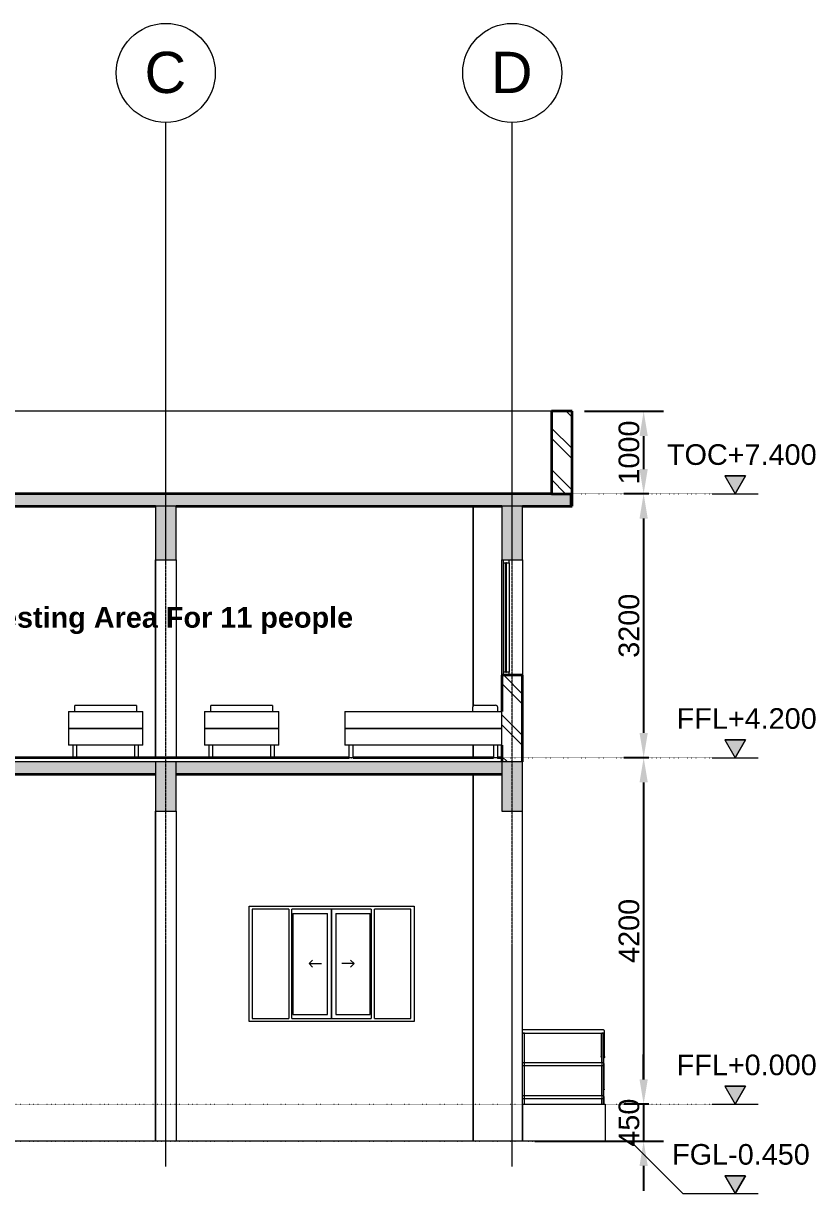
# Model space of a CAD drawing. Header units: millimetres. Extents: x -22696 to 333987, y -7117 to 2643871.
# Drawn here: x 107223 to 116828, y -1085 to 13104 of the extents above; entities that cross this region are included whole.
import ezdxf

# ---------------------------------------------------------------- set-up
doc = ezdxf.new("R2010")
doc.units = ezdxf.units.MM
doc.linetypes.add('Dot 2mm', pattern=[2, 0, -2])
doc.linetypes.add('Grid Line', pattern=[22.225, 12.7, -3.175, 3.175, -3.175])
for name, color, linetype, lineweight in [('A-010-M_LINE-T', 7, 'Continuous', 18), ('A_Center_Line', 7, 'Continuous', 9), ('A_Col_Ele', 7, 'Continuous', 18), ('A_Detail_Ele', 7, 'Continuous', 18), ('A_Dim1', 7, 'Continuous', 9), ('A_Floor_Ele', 7, 'Continuous', 9), ('A_Floor_Plan_Common', 7, 'Continuous', 9), ('A_Floor_Plan_Cut', 7, 'Continuous', 35), ('A_Floor_Sec', 7, 'Continuous', 35), ('A_Furniture', 7, 'Continuous', 9), ('A_level', 7, 'Continuous', 9), ('A_Level_tag', 7, 'Continuous', 9), ('A_Railing', 250, 'Continuous', 9), ('A_Text2_5', 7, 'Continuous', 9), ('A_Wall_Ele', 7, 'Continuous', 9), ('A_Wall_Plan', 7, 'Continuous', 35), ('A_Wall_Sec', 7, 'Continuous', 35), ('A_Window_Ele', 7, 'Continuous', 9), ('A_Window_Plan', 7, 'Continuous', 18)]:
    doc.layers.add(name, color=color, linetype=linetype, lineweight=lineweight)
doc.styles.add('Arial', font='arial.ttf', dxfattribs={"height": 250})
doc.styles.add('Arial_4', font='arial.ttf', dxfattribs={"height": 500})
doc.styles.add('Arial_B', font='arialbd.ttf', dxfattribs={"height": 250})
doc.dimstyles.new('MM_Diagonal_-_2_5mm_Arial', dxfattribs={"dimscale": 304.8, "dimtxt": 255.06485, "dimasz": 0.984252, "dimexe": 0.787402, "dimexo": 0.492126, "dimgap": 0.164042, "dimtad": 1, "dimdec": 0, "dimzin": 0, "dimdsep": 46, "dimtxsty": 'Arial', "dimsah": 1, "dimcen": 0.09, "dimazin": 0, "dimtfac": 1, "dimtdec": 4, "dimtix": 1, "dimtmove": 0, "dimatfit": 3, "dimfxl": 0, "dimtvp": 1, "dimtolj": 1, "dimtzin": 0, "dimarcsym": 0})

# ---------------------------------------------------------------- blocks, each defined once
blk = doc.blocks.new('Furniture_Bed_3 - 1372x1905x355mm-Double-552319-Section 2')
at = {"layer": 'A_Furniture'}
for p, q in [((14199, 4835), (13945, 4835)), ((12370, 4759), (12370, 4556)), ((12370, 4759), (12395, 4759)), ((12395, 4759), (14250, 4759)), ((13919, 4810), (13919, 4759)), ((14224, 4759), (14224, 4810)), ((14250, 4759), (14275, 4759)), ((14275, 4556), (14275, 4759)), ((12370, 4556), (12370, 4352)), ((12370, 4556), (12395, 4556)), ((12395, 4556), (12370, 4556)), ((12395, 4556), (14250, 4556)), ((14250, 4556), (12395, 4556)), ((14250, 4556), (14275, 4556)), ((14275, 4556), (14250, 4556)), ((14275, 4352), (14275, 4556)), ((12395, 4352), (12370, 4352)), ((14250, 4352), (12395, 4352)), ((12421, 4352), (12421, 4200)), ((12421, 4352), (12421, 4200)), ((12472, 4200), (12472, 4352)), ((12472, 4200), (12472, 4352)), ((14173, 4352), (14173, 4200)), ((14173, 4352), (14173, 4200)), ((14224, 4200), (14224, 4352)), ((14224, 4200), (14224, 4352)), ((14275, 4352), (14250, 4352)), ((12446, 4200), (12421, 4200)), ((12471, 4200), (12446, 4200)), ((14199, 4200), (14174, 4200)), ((14224, 4200), (14199, 4200))]:
    blk.add_line(p, q, dxfattribs=at)
for centre, start, end in [((13945, 4810), 90, 180), ((14199, 4810), 0, 90)]:
    blk.add_arc(centre, 25.4, start, end, dxfattribs=at)
blk = doc.blocks.new('Furniture_Bed_3 - 1372x1905x355mm-Double-V18-Section 2')
at = {"layer": 'A_Furniture'}
for p, q in [((12420.8, 4352.4), (12420.8, 4200)), ((12420.8, 4352.4), (12420.8, 4200)), ((12471.6, 4200), (12471.6, 4352.4)), ((12471.6, 4200), (12471.6, 4352.4)), ((14173.4, 4352.4), (14173.4, 4200)), ((14173.4, 4352.4), (14173.4, 4200)), ((14224.2, 4200), (14224.2, 4352.4)), ((14224.2, 4200), (14224.2, 4352.4))]:
    blk.add_line(p, q, dxfattribs=at)
blk = doc.blocks.new('Furniture_Bed_3 - 1372x1905x355mm-Double-553782-Section 2')
at = {"layer": 'A_Furniture'}
for p, q in [((9843.8, 4835), (9096.2, 4835)), ((9096.2, 4809.6), (9096.2, 4835)), ((9843.8, 4835), (9843.8, 4809.6)), ((9020, 4758.8), (9020, 4555.6)), ((9020, 4758.8), (9045.4, 4758.8)), ((9045.4, 4758.8), (9894.6, 4758.8)), ((9096.2, 4758.8), (9096.2, 4809.6)), ((9843.8, 4809.6), (9843.8, 4758.8)), ((9894.6, 4758.8), (9920, 4758.8)), ((9920, 4555.6), (9920, 4758.8)), ((9020, 4555.6), (9020, 4352.4)), ((9020, 4555.6), (9045.4, 4555.6)), ((9045.4, 4555.6), (9020, 4555.6)), ((9045.4, 4555.6), (9894.6, 4555.6)), ((9894.6, 4555.6), (9045.4, 4555.6)), ((9894.6, 4555.6), (9920, 4555.6)), ((9920, 4555.6), (9894.6, 4555.6)), ((9920, 4352.4), (9920, 4555.6)), ((9045.4, 4352.4), (9020, 4352.4)), ((9894.6, 4352.4), (9045.4, 4352.4)), ((9070.8, 4352.4), (9070.8, 4200)), ((9121.6, 4200), (9121.6, 4352.4)), ((9818.4, 4352.4), (9818.4, 4200)), ((9869.2, 4200), (9869.2, 4352.4)), ((9920, 4352.4), (9894.6, 4352.4))]:
    blk.add_line(p, q, dxfattribs=at)
blk = doc.blocks.new('MM_Aluminum Sliding window with top fix glass _3x1 Opening_ - W2-556447-Section 2')
at = {"layer": 'A_Window_Ele'}
for p, q in [((14290, 6562), (14290, 5238)), ((14320, 5238), (14320, 6562)), ((14321.25, 5238), (14321.25, 6562)), ((14365, 6562), (14365, 5238))]:
    blk.add_line(p, q, dxfattribs=at)
at = {"layer": 'A_Window_Plan'}
for p, q in [((14290, 6600), (14290, 6562)), ((14290, 6562), (14365, 6562)), ((14330.5, 6562), (14324.5, 6562)), ((14324.5, 6562), (14324.5, 5238)), ((14330.5, 5238), (14330.5, 6562)), ((14365, 6562), (14365, 6600)), ((14365, 5238), (14290, 5238)), ((14290, 5238), (14290, 5200)), ((14290, 5200), (14365, 5200)), ((14324.5, 5238), (14330.5, 5238)), ((14365, 5200), (14365, 5238))]:
    blk.add_line(p, q, dxfattribs=at)
blk = doc.blocks.new('Railing - 25mm 2-572026-Section 2')
at = {"layer": 'A_Railing'}
for p, q in [((15487, 500), (15487, 849)), ((15487, 100), (15487, 470)), ((15487, 0), (15487, 70))]:
    blk.add_line(p, q, dxfattribs=at)
blk = doc.blocks.new('Railing - Railing-571364-Section 2')
at = {"layer": 'A_Railing'}
for p, q in [((15485, 470), (15485, 183)), ((15515, 183), (15515, 482)), ((15485, 70), (15485, 0)), ((15515, 0), (15515, 82))]:
    blk.add_line(p, q, dxfattribs=at)
at = {"layer": 'A_Railing', "flags": 128}
for points in [[(15513, 475), (15514, 479), (15514, 481)], [(15487, 175), (15485, 179), (15485, 183)], [(15515, 183), (15514, 179), (15513, 175)], [(15513, 75), (15514, 79), (15514, 81)]]:
    blk.add_lwpolyline(points, dxfattribs=at)
blk.add_blockref('Railing - 25mm 2-572026-Section 2', (0, 0))
blk = doc.blocks.new('Top Rail Type - Top Rail_Internal_-571369-Section 2')
at = {"layer": 'A_Railing'}
for p, q in [((15480, 860), (15480, 578)), ((15520, 578), (15520, 877))]:
    blk.add_line(p, q, dxfattribs=at)
at = {"layer": 'A_Railing', "flags": 128}
for points in [[(15512, 860), (15514, 862), (15517, 866), (15519, 872), (15519, 875)], [(15487, 560), (15485, 562), (15482, 566), (15480, 572), (15480, 578)], [(15520, 578), (15519, 572), (15517, 566), (15514, 562), (15513, 561)]]:
    blk.add_lwpolyline(points, dxfattribs=at)
blk = doc.blocks.new('Railing - 25mm 2-V21-Section 2')
at = {"layer": 'A_Railing'}
for p, q in [((15487.5, 860), (15487.5, 0)), ((15500, 860), (15487.5, 860)), ((15512.5, 860), (15500, 860)), ((15512.5, 0), (15512.5, 860))]:
    blk.add_line(p, q, dxfattribs=at)
blk = doc.blocks.new('Railing - 25mm 2-V22-Section 2')
at = {"layer": 'A_Railing'}
for p, q in [((14537.5, 860), (14525, 860)), ((14550, 860), (14537.5, 860)), ((14550, 0), (14550, 860))]:
    blk.add_line(p, q, dxfattribs=at)
blk = doc.blocks.new('Railing - Railing-571391-Section 2')
at = {"layer": 'A_Railing'}
for p, q in [((15500, 500), (14525, 500)), ((14525, 470), (15500, 470)), ((15500, 100), (14525, 100)), ((14525, 70), (15500, 70))]:
    blk.add_line(p, q, dxfattribs=at)
for points, knots in [([(15515, 485), (15515, 486), (15515, 488), (15514, 491), (15513, 493), (15512, 494), (15511, 495), (15510, 496), (15509, 497), (15508, 498), (15508, 498)], [0, 0, 0, 0, 0.0833333, 0.125, 0.1666667, 0.2083333, 0.2291667, 0.25, 0.2916667, 0.3333333, 0.3333333, 0.3333333, 0.3333333]), ([(15508, 472), (15508, 472), (15508, 473), (15509, 473), (15510, 474), (15511, 475), (15512, 476), (15513, 477), (15514, 479), (15515, 482), (15515, 484), (15515, 485)], [0.6666667, 0.6666667, 0.6666667, 0.6666667, 0.6875, 0.7083333, 0.75, 0.7708333, 0.7916667, 0.8333333, 0.875, 0.9166667, 1, 1, 1, 1]), ([(15515, 85), (15515, 86), (15515, 88), (15514, 91), (15513, 93), (15512, 94), (15511, 95), (15510, 96), (15509, 97), (15508, 98), (15508, 98)], [0, 0, 0, 0, 0.0833333, 0.125, 0.1666667, 0.2083333, 0.2291667, 0.25, 0.2916667, 0.3333333, 0.3333333, 0.3333333, 0.3333333]), ([(15508, 72), (15508, 72), (15508, 73), (15509, 73), (15510, 74), (15511, 75), (15512, 76), (15513, 77), (15514, 79), (15515, 82), (15515, 84), (15515, 85)], [0.6666667, 0.6666667, 0.6666667, 0.6666667, 0.6875, 0.7083333, 0.75, 0.7708333, 0.7916667, 0.8333333, 0.875, 0.9166667, 1, 1, 1, 1])]:
    blk.add_open_spline(points, degree=3, knots=knots, dxfattribs=at)
for name in ['Railing - 25mm 2-V22-Section 2', 'Railing - 25mm 2-V21-Section 2']:
    blk.add_blockref(name, (0, 0))
blk = doc.blocks.new('Top Rail Type - Top Rail_Internal_-571396-Section 2')
at = {"layer": 'A_Railing'}
for p, q in [((15500, 900), (14525, 900)), ((14525, 860), (15500, 860))]:
    blk.add_line(p, q, dxfattribs=at)
for points, knots in [([(15520, 880), (15520, 882), (15520, 884), (15519, 888), (15517, 890), (15516, 892), (15515, 893), (15514, 894), (15512, 896), (15510, 897), (15509, 898), (15508, 898), (15506, 899), (15505, 899), (15504, 900), (15503, 900), (15501, 900), (15500, 900), (15500, 900)], [0, 0, 0, 0, 0.0833333, 0.125, 0.1666667, 0.2083333, 0.2291667, 0.25, 0.2916667, 0.3333333, 0.3541667, 0.375, 0.3958333, 0.4166667, 0.4375, 0.4583333, 0.4791667, 0.5, 0.5, 0.5, 0.5]), ([(15500, 860), (15500, 860), (15501, 860), (15503, 860), (15504, 860), (15505, 861), (15506, 861), (15508, 862), (15509, 862), (15510, 863), (15511, 863), (15513, 864), (15514, 866), (15515, 867), (15516, 868), (15517, 870), (15519, 872), (15520, 876), (15520, 878), (15520, 880)], [0.5, 0.5, 0.5, 0.5, 0.5208333, 0.5416667, 0.5625, 0.5833333, 0.6041667, 0.625, 0.6458333, 0.6666667, 0.6875, 0.7083333, 0.75, 0.7708333, 0.7916667, 0.8333333, 0.875, 0.9166667, 1, 1, 1, 1])]:
    blk.add_open_spline(points, degree=3, knots=knots, dxfattribs=at)
blk = doc.blocks.new('MM_Aluminum Sliding window with top fix glass _3x1 Opening_ - W2-532318-Section 2')
at = {"layer": 'A_Window_Ele'}
for p, q in [((11248, 2362), (11248, 1038)), ((11691, 2362), (11248, 2362)), ((11691, 2362), (11691, 1038)), ((12691, 2362), (11729, 2362)), ((11729, 1038), (11729, 2362)), ((11741, 2312), (11741, 1088)), ((11741, 2312), (12160, 2312)), ((12160, 1088), (12160, 2312)), ((12210, 2362), (12210, 1038)), ((12210, 1038), (12210, 2362)), ((12260, 2312), (12260, 1088)), ((12260, 2312), (12679, 2312)), ((12679, 1088), (12679, 2312)), ((12691, 2362), (12691, 1038)), ((12729, 1038), (12729, 2362)), ((13172, 2362), (12729, 2362)), ((13172, 1038), (13172, 2362)), ((11937, 1703), (11979, 1746)), ((11937, 1703), (11979, 1661)), ((11937, 1703), (12087, 1703)), ((12483, 1703), (12333, 1703)), ((12483, 1703), (12441, 1746)), ((12483, 1703), (12441, 1661)), ((11248, 1038), (11691, 1038)), ((11729, 1038), (12691, 1038)), ((11741, 1088), (12160, 1088)), ((12260, 1088), (12679, 1088)), ((12729, 1038), (13172, 1038))]:
    blk.add_line(p, q, dxfattribs=at)
blk = doc.blocks.new('Level - MM_Level Head - Down Aerrow_Meter_FFL_-431252-Section 2')
at = {"layer": 'A_Level_tag'}
blk.add_hatch(color=256, dxfattribs=at).paths.add_polyline_path([(17104, 0), (16979, 217), (17229, 217)])
for p, q in [((16979, 217), (17104, 0)), ((16979, 217), (17229, 217)), ((17229, 217), (16979, 217)), ((16979, 217), (17104, 0)), ((17229, 217), (17104, 0)), ((17104, 0), (17229, 217)), ((16826, 0), (17381, 0))]:
    blk.add_line(p, q, dxfattribs=at)
blk = doc.blocks.new('Level - MM_Level Head - Down Aerrow_Meter_FGL_-431475-Section 2')
at = {"layer": 'A_Level_tag'}
blk.add_hatch(color=256, dxfattribs=at).paths.add_polyline_path([(17104, -1085), (16979, -868), (17229, -868)])
for p, q in [((16979, -868), (17104, -1085)), ((16979, -868), (17229, -868)), ((17229, -868), (16979, -868)), ((16979, -868), (17104, -1085)), ((17229, -868), (17104, -1085)), ((17104, -1085), (17229, -868)), ((16826, -1085), (17381, -1085))]:
    blk.add_line(p, q, dxfattribs=at)
blk = doc.blocks.new('Grid - MM_Grid Head - Circle-325942-Section 2')
at = {"layer": 'A_Center_Line'}
blk.add_circle((0, 12504), 600, dxfattribs=at)
blk = doc.blocks.new('Level - MM_Level Head - Down Aerrow_Meter_TOC_-432144-Section 2')
at = {"layer": 'A_Level_tag'}
blk.add_hatch(color=256, dxfattribs=at).paths.add_polyline_path([(17104, 7400), (16979, 7616), (17229, 7616)])
for p, q in [((16979, 7616), (17104, 7400)), ((16979, 7616), (17229, 7616)), ((17229, 7616), (16979, 7616)), ((16979, 7616), (17104, 7400)), ((17229, 7616), (17104, 7400)), ((17104, 7400), (17229, 7616)), ((16826, 7400), (17381, 7400))]:
    blk.add_line(p, q, dxfattribs=at)
blk = doc.blocks.new('DIMBLOCK62-Section 2')
at = {"layer": 'A_Dim1', "color": 0, "lineweight": -2}
for p, q in [((114805, 7400), (114503, 7400)), ((114743, 7100), (114743, 4500)), ((114805, 4200), (114503, 4200))]:
    blk.add_line(p, q, dxfattribs=at)
at = {"layer": 'A_Dim1', "color": 0}
for points in [[(114693, 7100), (114793, 7100), (114743, 7400)], [(114693, 4500), (114793, 4500), (114743, 4200)]]:
    blk.add_solid(points, dxfattribs=at)
at = {"layer": 'Defpoints', "color": 0}
for p in [(114955, 7400), (114743, 4200), (114955, 4200)]:
    blk.add_point(p, dxfattribs=at)
at = {"layer": 'A_Dim1', "color": 0, "insert": (114566, 5800), "char_height": 250, "width": 922.94, "attachment_point": 5, "rotation": 90, "style": 'Arial'}
blk.add_mtext('\\A1;3200', dxfattribs=at)
blk = doc.blocks.new('DIMBLOCK63-Section 2')
at = {"layer": 'A_Dim1', "color": 0, "lineweight": -2}
for p, q in [((114805, 4200), (114503, 4200)), ((114743, 3900), (114743, 300)), ((114805, 0), (114503, 0))]:
    blk.add_line(p, q, dxfattribs=at)
at = {"layer": 'A_Dim1', "color": 0}
for points in [[(114693, 3900), (114793, 3900), (114743, 4200)], [(114693, 300), (114793, 300), (114743, 0)]]:
    blk.add_solid(points, dxfattribs=at)
at = {"layer": 'Defpoints', "color": 0}
for p in [(114955, 4200), (114955, 0), (114743, 0)]:
    blk.add_point(p, dxfattribs=at)
at = {"layer": 'A_Dim1', "color": 0, "insert": (114566, 2100), "char_height": 250, "width": 922.94, "attachment_point": 5, "rotation": 90, "style": 'Arial'}
blk.add_mtext('\\A1;4200', dxfattribs=at)
blk = doc.blocks.new('DIMBLOCK64-Section 2')
at = {"layer": 'A_Dim1', "color": 0, "lineweight": -2}
for p, q in [((114743, 300), (114743, 600)), ((114805, 0), (114503, 0)), ((114743, 0), (114743, -450)), ((113424, -450), (114983, -450)), ((114743, -750), (114743, -1050))]:
    blk.add_line(p, q, dxfattribs=at)
at = {"layer": 'A_Dim1', "color": 0}
for points in [[(114693, 300), (114793, 300), (114743, 0)], [(114693, -750), (114793, -750), (114743, -450)]]:
    blk.add_solid(points, dxfattribs=at)
at = {"layer": 'Defpoints', "color": 0}
for p in [(114955, 0), (113274, -450), (114743, -450)]:
    blk.add_point(p, dxfattribs=at)
at = {"layer": 'A_Dim1', "color": 0, "insert": (114566, -225), "char_height": 250, "width": 692.21, "attachment_point": 5, "rotation": 90, "style": 'Arial'}
blk.add_mtext('\\A1;450', dxfattribs=at)
blk = doc.blocks.new('DIMBLOCK65-Section 2')
at = {"layer": 'A_Dim1', "color": 0, "lineweight": -2}
for p, q in [((114024, 8400), (114983, 8400)), ((114743, 8100), (114743, 7700)), ((114805, 7400), (114503, 7400))]:
    blk.add_line(p, q, dxfattribs=at)
at = {"layer": 'A_Dim1', "color": 0}
for points in [[(114693, 8100), (114793, 8100), (114743, 8400)], [(114693, 7700), (114793, 7700), (114743, 7400)]]:
    blk.add_solid(points, dxfattribs=at)
at = {"layer": 'Defpoints', "color": 0}
for p in [(113874, 8400), (114743, 7400), (114955, 7400)]:
    blk.add_point(p, dxfattribs=at)
at = {"layer": 'A_Dim1', "color": 0, "insert": (114566, 7900), "char_height": 250, "width": 922.94, "attachment_point": 5, "rotation": 90, "style": 'Arial'}
blk.add_mtext('\\A1;1000', dxfattribs=at)

msp = doc.modelspace()

# ---------------------------------------------------------------- hatches: boundary and pattern name
at = {"layer": 'A_Detail_Ele', "lineweight": 9}
for points in [[(109074.4, 6600), (109074.4, 7250), (108824.4, 7250), (108824.4, 6600), (108972.5, 6600)], [(113235.7, 6600), (113274.4, 6600), (113274.4, 7250), (113024.4, 7250), (113024.4, 6600), (113169, 6600)], [(109074.4, 3550), (109074.4, 4150), (108824.4, 4150), (108824.4, 3550)], [(113274.4, 3550), (113274.4, 4150), (113024.4, 4150), (113024.4, 3550)]]:
    msp.add_hatch(color=9, dxfattribs=at).paths.add_polyline_path(points)
at = {"layer": 'A_Floor_Plan_Cut', "lineweight": 9}
h = msp.add_hatch(color=9, dxfattribs=at)
h.paths.add_polyline_path([(113859.4, 7250), (113859.4, 7400), (103124.4, 7400), (103124.4, 7250), (113274.4, 7250)])
h.paths.add_polyline_path([(98874.4, 7250), (98874.4, 7400), (98039.4, 7400), (98039.4, 7250), (98624.4, 7250)])
h = msp.add_hatch(color=9, dxfattribs=at)
h.paths.add_polyline_path([(107906.7, 4000), (108824.4, 4000), (108824.4, 4150), (104874.4, 4150), (104874.4, 4000), (107373.8, 4000)])
h.paths.add_polyline_path([(103177.3, 4000), (104624.4, 4000), (104624.4, 4150), (103124.4, 4150), (103124.4, 4000)])
h.paths.add_polyline_path([(113024.4, 4000), (113024.4, 4150), (109074.4, 4150), (109074.4, 4000), (112702.8, 4000)])
at = {"layer": 'A_Wall_Plan', "lineweight": 9}
h = msp.add_hatch(dxfattribs=at)
h.set_pattern_fill('FP_42', color=8, angle=135, style=0, pattern_type=2)
h.set_pattern_definition([(135, (113874.44, 7825), (-251.45, -251.45), []), (135, (113493.44, 7825), (-251.45, -251.45), [])])
h.paths.add_polyline_path([(113859.4, 7250), (113874.4, 7250), (113874.4, 8400), (113624.4, 8400), (113624.4, 7400), (113859.4, 7400)])
h = msp.add_hatch(dxfattribs=at)
h.set_pattern_fill('FP_39', color=8, angle=-225, style=0, pattern_type=2)
h.set_pattern_definition([(315, (113024.44, 5725), (251.45, 251.45), []), (315, (113405.44, 5725), (251.45, 251.45), [])])
h.paths.add_polyline_path([(113259.4, 4150), (113274.4, 4150), (113274.4, 5200), (113024.4, 5200), (113024.4, 4150), (113235.7, 4150)])

# ---------------------------------------------------------------- linework, layer by layer
at = {"layer": 'A-010-M_LINE-T', "lineweight": 9}
for p, q in [((109074.4, 7250), (108824.4, 7250)), ((108824.4, 7250), (108824.4, 6600)), ((109074.4, 6600), (109074.4, 7250)), ((113274.4, 7250), (113024.4, 7250)), ((113024.4, 7250), (113024.4, 6600)), ((113274.4, 6600), (113274.4, 7250)), ((108824.4, 6600), (109074.4, 6600)), ((113024.4, 6600), (113274.4, 6600)), ((109074.4, 4150), (108824.4, 4150)), ((108824.4, 4150), (108824.4, 3550)), ((109074.4, 3550), (109074.4, 4150)), ((113274.4, 4150), (113024.4, 4150)), ((113024.4, 4150), (113024.4, 3550)), ((113274.4, 3550), (113274.4, 4150)), ((108824.4, 3550), (109074.4, 3550)), ((113024.4, 3550), (113274.4, 3550)), ((113874.4, -450), (104874.4, -450))]:
    msp.add_line(p, q, dxfattribs=at)
at = {"layer": 'A_Center_Line', "color": 8, "linetype": 'Grid Line'}
for p, q in [((108949.4, -754.8), (108949.4, 11903.6)), ((113149.4, -754.8), (113149.4, 11903.6))]:
    msp.add_line(p, q, dxfattribs=at)
at = {"layer": 'A_Col_Ele', "color": 7}
for p, q in [((112674.4, 7250), (112674.4, 4824.5)), ((108824.4, 6600), (108824.4, 4200)), ((109074.4, 6600), (109074.4, 4200)), ((112674.4, 4352.4), (112674.4, 4200)), ((112674.4, 4000), (112674.4, -450)), ((108824.4, 3550), (108824.4, -450)), ((109074.4, 3550), (109074.4, -450)), ((113274.4, -450), (113274.4, 3550))]:
    msp.add_line(p, q, dxfattribs=at)
at = {"layer": 'A_Floor_Ele'}
for p, q in [((113274.4, 0), (114274.4, 0)), ((113274.4, 0), (113274.4, -450)), ((114274.4, 0), (114274.4, -450)), ((114274.4, -450), (113874.4, -450))]:
    msp.add_line(p, q, dxfattribs=at)
at = {"layer": 'A_Floor_Plan_Common'}
for p, q in [((108824.4, 4150), (104874.4, 4150)), ((113024.4, 4150), (109074.4, 4150))]:
    msp.add_line(p, q, dxfattribs=at)
at = {"layer": 'A_Floor_Sec'}
for p, q in [((113624.4, 7400), (103124.4, 7400)), ((104874.4, 7250), (108824.4, 7250)), ((109074.4, 7250), (113024.4, 7250)), ((113274.4, 7250), (113859.4, 7250)), ((111170.7, 4200), (103124.4, 4200)), ((112923.5, 4200), (111220.4, 4200)), ((113024.4, 4200), (112973, 4200)), ((104874.4, 4000), (108824.4, 4000)), ((109074.4, 4000), (113024.4, 4000))]:
    msp.add_line(p, q, dxfattribs=at)
at = {"layer": 'A_level', "linetype": 'Dot 2mm'}
for p, q in [((97617.9, 7400), (115853, 7400)), ((97617.9, 4200), (115853, 4200)), ((97617.9, 0), (115853, 0)), ((97617.9, -450), (114583, -450))]:
    msp.add_line(p, q, dxfattribs=at)
at = {"layer": 'A_level'}
for p, q in [((114583, -450), (115218, -1085)), ((115218, -1085), (115853, -1085))]:
    msp.add_line(p, q, dxfattribs=at)
at = {"layer": 'A_Wall_Ele', "color": 7}
for p, q in [((113624.4, 8400), (104874.4, 8400)), ((112674.4, 4824.5), (112674.4, 7250)), ((108824.4, 4200), (108824.4, 6600)), ((109074.4, 6600), (109074.4, 4200)), ((113024.4, 5200), (113024.4, 6600)), ((113274.4, 6600), (113274.4, 5200)), ((112674.4, 4200), (112674.4, 4352.4)), ((112674.4, -450), (112674.4, 4000)), ((108824.4, -450), (108824.4, 3550)), ((109074.4, 3550), (109074.4, -450)), ((109959.4, 1000), (109959.4, 2400)), ((109959.4, 2400), (111959.4, 2400)), ((111959.4, 2400), (111959.4, 1000)), ((111959.4, 1000), (109959.4, 1000))]:
    msp.add_line(p, q, dxfattribs=at)
at = {"layer": 'A_Wall_Plan', "color": 13}
for p, q in [((113624.4, 7400), (113859.4, 7400)), ((113859.4, 7400), (113859.4, 7250)), ((113024.4, 4200), (113024.4, 4150))]:
    msp.add_line(p, q, dxfattribs=at)
at = {"layer": 'A_Wall_Sec'}
for p, q in [((113624.4, 8400), (113624.4, 7400)), ((113874.4, 8400), (113624.4, 8400)), ((113874.4, 7250), (113874.4, 8400)), ((113859.4, 7250), (113874.4, 7250)), ((113274.4, 5200), (113024.4, 5200)), ((113024.4, 5200), (113024.4, 4758.8)), ((113274.4, 4150), (113274.4, 5200)), ((113024.4, 4352.4), (113024.4, 4200))]:
    msp.add_line(p, q, dxfattribs=at)

# ---------------------------------------------------------------- block references
at = {"layer": 'A_Center_Line'}
for p in [(108949.4, 0), (113149.4, 0)]:
    msp.add_blockref('Grid - MM_Grid Head - Circle-325942-Section 2', p, dxfattribs=at)
at = {"layer": 'A_Furniture'}
for name, p in [('Furniture_Bed_3 - 1372x1905x355mm-Double-553782-Section 2', (98749.4, 0)), ('Furniture_Bed_3 - 1372x1905x355mm-Double-553782-Section 2', (100399.4, 0)), ('Furniture_Bed_3 - 1372x1905x355mm-Double-552319-Section 2', (98749.4, 0)), ('Furniture_Bed_3 - 1372x1905x355mm-Double-V18-Section 2', (98749.4, 0))]:
    msp.add_blockref(name, p, dxfattribs=at)
at = {"layer": 'A_Level_tag'}
for name, p in [('Level - MM_Level Head - Down Aerrow_Meter_TOC_-432144-Section 2', (98749.4, 0)), ('Level - MM_Level Head - Down Aerrow_Meter_FFL_-431252-Section 2', (98749.4, 4200)), ('Level - MM_Level Head - Down Aerrow_Meter_FFL_-431252-Section 2', (98749.4, 0)), ('Level - MM_Level Head - Down Aerrow_Meter_FGL_-431475-Section 2', (98749.4, 0))]:
    msp.add_blockref(name, p, dxfattribs=at)
at = {"layer": 'A_Railing'}
for name in ['Top Rail Type - Top Rail_Internal_-571396-Section 2', 'Railing - Railing-571391-Section 2', 'Top Rail Type - Top Rail_Internal_-571369-Section 2', 'Railing - Railing-571364-Section 2']:
    msp.add_blockref(name, (98749.4, 0), dxfattribs=at)
at = {"layer": 'A_Window_Ele'}
for name in ['MM_Aluminum Sliding window with top fix glass _3x1 Opening_ - W2-556447-Section 2', 'MM_Aluminum Sliding window with top fix glass _3x1 Opening_ - W2-532318-Section 2']:
    msp.add_blockref(name, (98749.4, 0), dxfattribs=at)

# ---------------------------------------------------------------- texts
at = {"layer": 'A_Center_Line', "char_height": 500, "width": 617.299, "attachment_point": 1, "style": 'Arial_4'}
for s, insert in [('C', (108691.3, 12759.5)), ('D', (112891.3, 12759.5))]:
    msp.add_mtext(s, dxfattribs=dict(at, insert=insert))
at = {"layer": 'A_Level_tag', "char_height": 250, "attachment_point": 1, "style": 'Arial'}
for s, insert, width in [('TOC+7.400', (115025.5, 8000.6), 2196.624), ('FFL+4.200', (115142.7, 4800.6), 2044.303), ('FFL+0.000', (115142.7, 600.6), 2044.303), ('FGL-0.450', (115088, -484.4), 2012.236)]:
    msp.add_mtext(s, dxfattribs=dict(at, insert=insert, width=width))
at = {"layer": 'A_Text2_5', "insert": (106699.2, 6026.6), "char_height": 250, "width": 5459.492, "attachment_point": 1, "style": 'Arial_B'}
msp.add_mtext('Resting Area For 11 people', dxfattribs=at)

# ---------------------------------------------------------------- dimensions: what is measured, and where the dimension line sits
at = {"layer": 'A_Dim1'}
for base, p1, p2, override, picture, middle in [((114743.3, 7400), (113874.4, 8400), (114955.4, 7400), {"dimpost": '<>', "dimfxl": 1472.581127}, 'DIMBLOCK65-Section 2', (114565.6, 7900)), ((114743.3, 4200), (114955.4, 7400), (114955.4, 4200), {"dimpost": '<>', "dimfxl": 3200}, 'DIMBLOCK62-Section 2', (114565.6, 5800)), ((114743.3, 0), (114955.4, 4200), (114955.4, 0), {"dimpost": '<>', "dimfxl": 4200}, 'DIMBLOCK63-Section 2', (114565.6, 2100)), ((114743.3, -450), (114955.4, 0), (113274.4, -450), {"dimpost": '<>', "dimfxl": 1740.160522}, 'DIMBLOCK64-Section 2', (114565.6, -225))]:
    dim = msp.add_linear_dim(base=base, p1=p1, p2=p2, angle=90, dimstyle='MM_Diagonal_-_2_5mm_Arial', override=override, dxfattribs=at)
    dim.commit()
    dim.dimension.update_dxf_attribs({"geometry": picture, "text_midpoint": middle})

doc.saveas('drawing.dxf')
